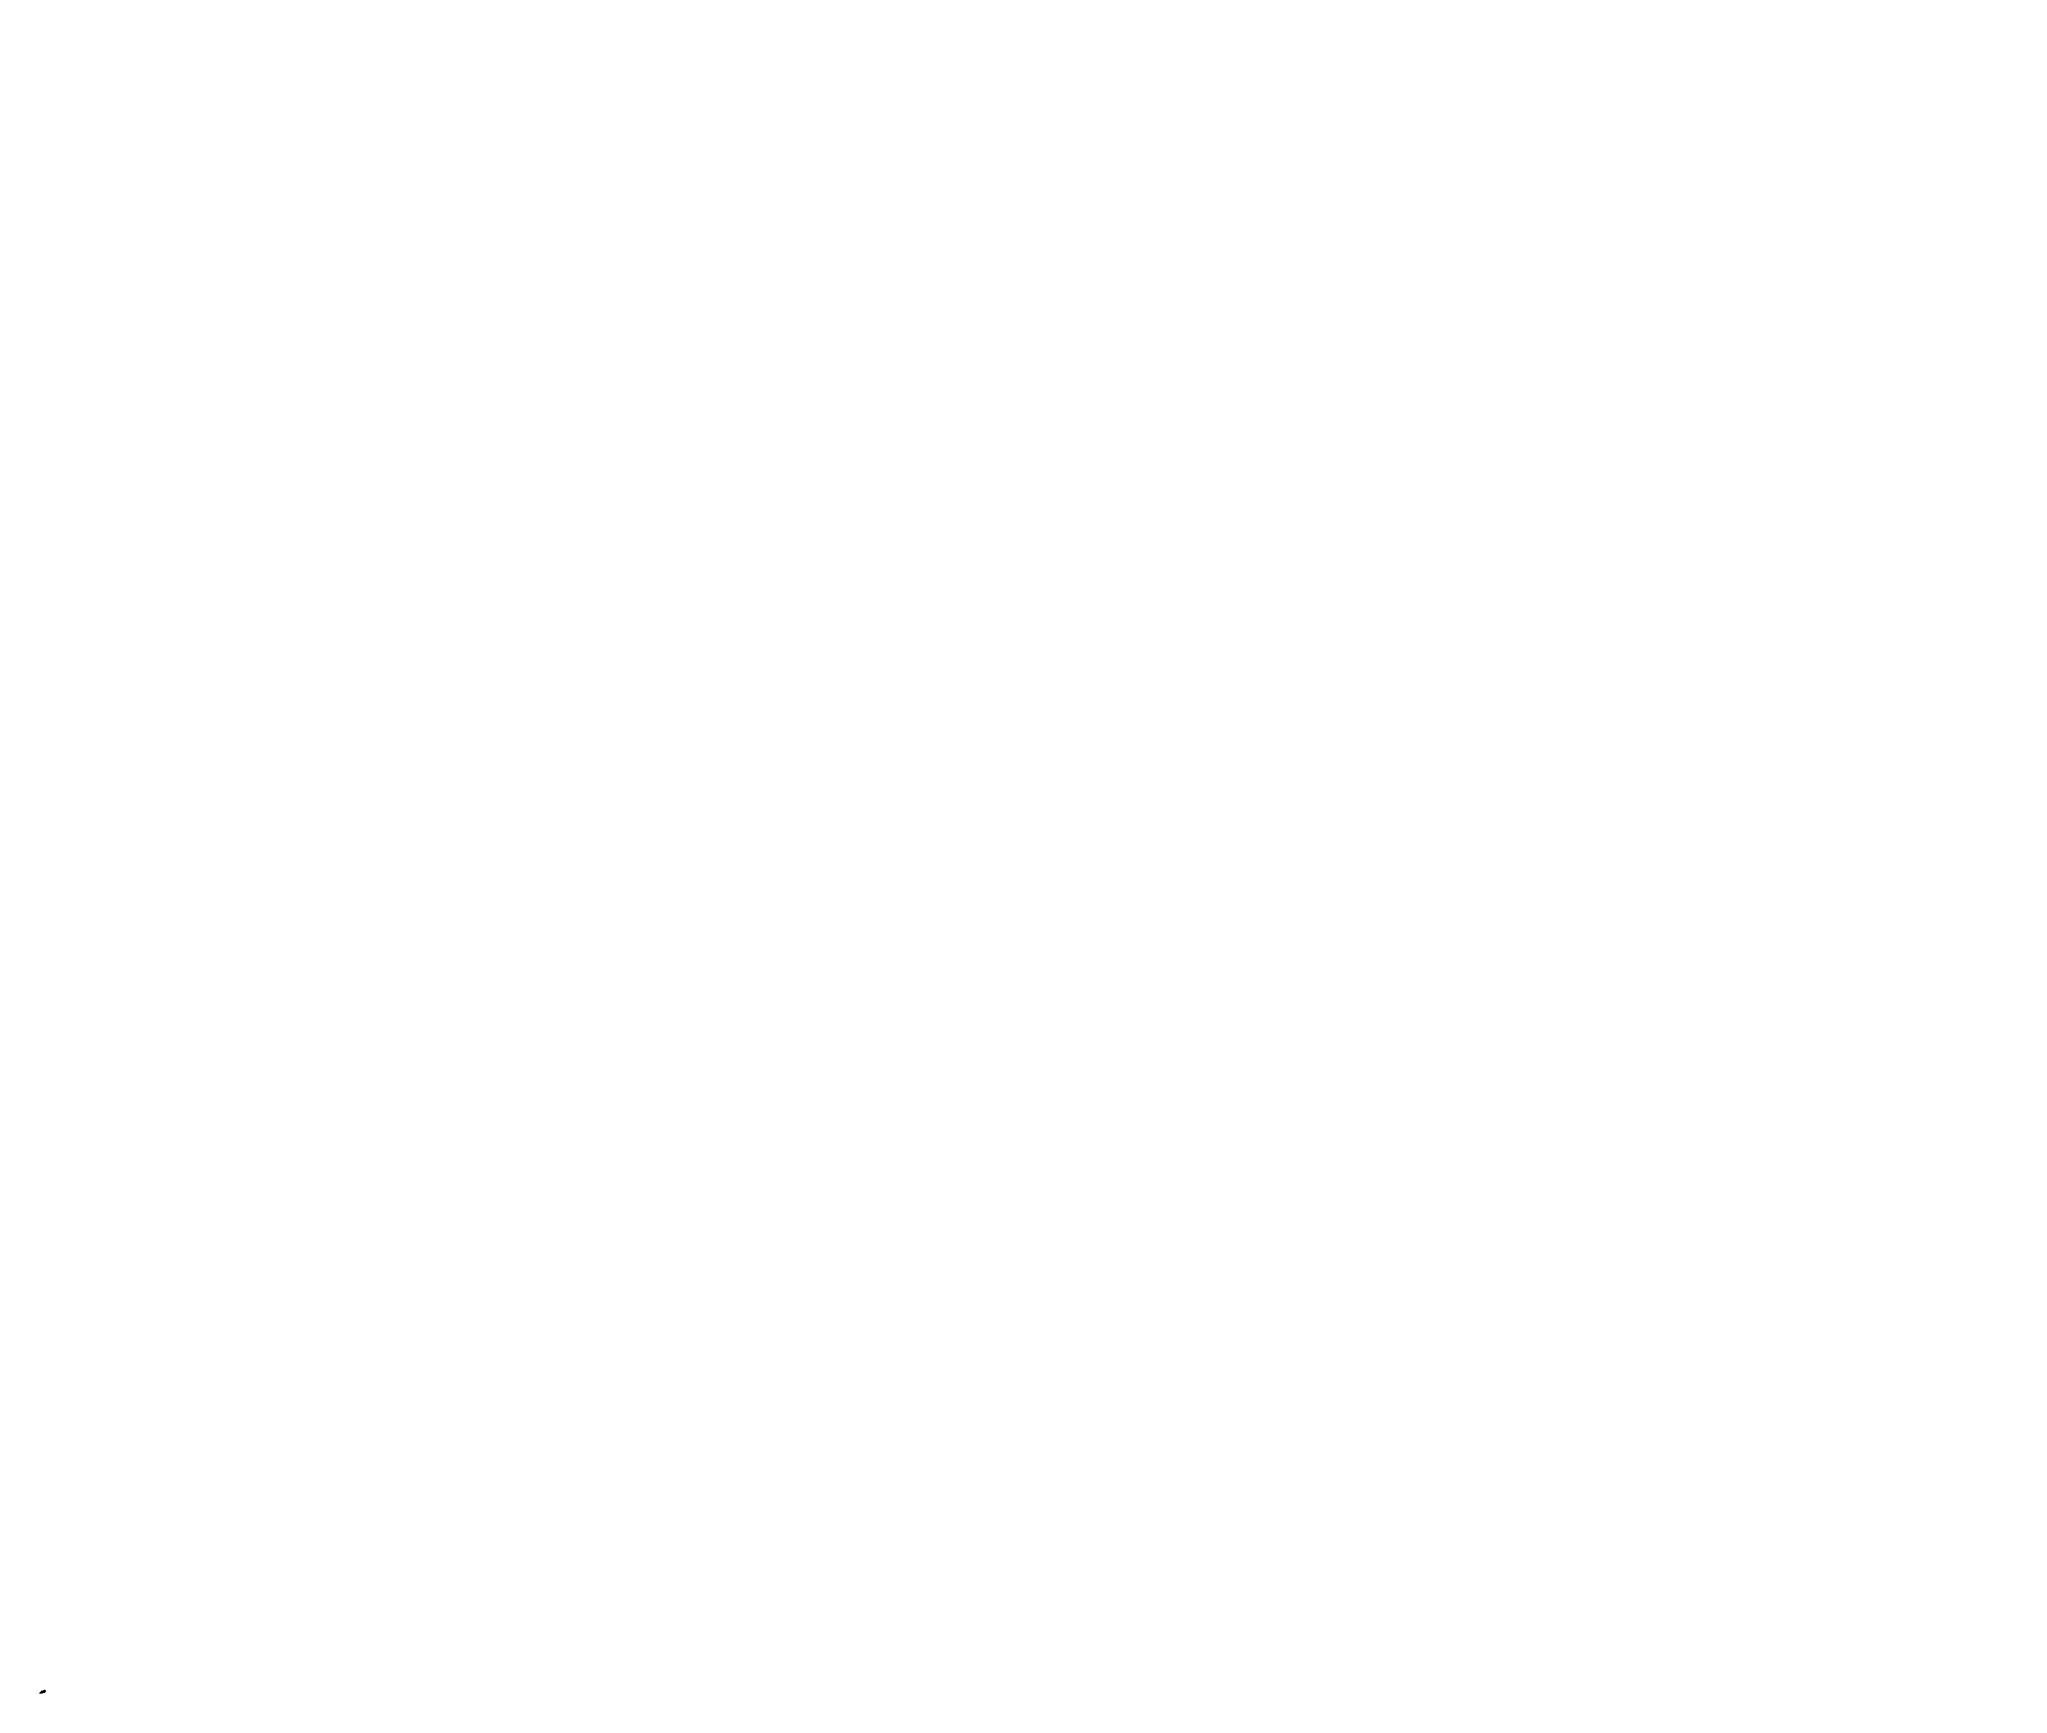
# Model space of a CAD drawing. Header units: millimetres. Extents: x 1 to 4803, y 2 to 4038.
import ezdxf

# ---------------------------------------------------------------- set-up
doc = ezdxf.new("R2010")
doc.units = ezdxf.units.MM
doc.layers.add('A-ANNO-NOTE', color=131, linetype='Continuous', lineweight=9)
doc.layers.add('G-ANNO-TEXT', color=231, linetype='Continuous', lineweight=9)
doc.styles.add('ISOCPEUR_1', font='isocpeur.ttf', dxfattribs={"height": 25})

# ---------------------------------------------------------------- blocks, each defined once
blk = doc.blocks.new('перминова')
at = {"layer": 'A-ANNO-NOTE', "color": 5}
for points, knots in [([(11.9, 8.9), (10.9, 7.2), (13.5, 9.3), (13, 9.8), (9.4, 9.3), (-0.2, 1.1), (3, 2.3), (11.2, 4.1), (14.2, 4.2)], [0, 0, 0, 0, 0.007152, 0.016125, 0.036055, 0.0591188, 0.0877899, 0.105189, 0.105189, 0.105189, 0.105189]), ([(9.3, 7.8), (4.7, 2.1), (5.8, 3.3), (9.5, 6.4), (8.5, 5.3), (6.8, 3.6)], [0, 0, 0, 0, 0.0162998, 0.02579543, 0.03615167, 0.03615167, 0.03615167, 0.03615167]), ([(9.3, 5.4), (8.1, 4.2), (7.8, 4.1), (7.9, 4.3), (11, 6.2), (14.3, 8.2), (15, 10), (14.8, 9.9), (13.4, 9), (10.8, 6), (6.7, 2.1), (6.6, 1.9), (7, 2.3), (9.4, 4.4), (13.1, 7.1), (8, 2.5), (16.6, 8.1), (12, 5), (16, 7.1), (16.3, 7.4)], [0, 0, 0, 0, 0.0026581, 0.0075201, 0.016563, 0.0276444, 0.0346927, 0.0391623, 0.0460808, 0.0594054, 0.0710242, 0.0785719, 0.0832042, 0.0929603, 0.1100722, 0.1356157, 0.1623648, 0.1863515, 0.1988258, 0.1988258, 0.1988258, 0.1988258])]:
    blk.add_open_spline(points, degree=3, knots=knots, dxfattribs=at)
blk.add_open_spline([(6.7, 5.6), (6.9, 5.9), (11.3, 7.8)], degree=2, dxfattribs=at)

msp = doc.modelspace()

# ---------------------------------------------------------------- block references
msp.add_blockref('перминова', (0, 0))

# ---------------------------------------------------------------- texts
at = {"layer": 'G-ANNO-TEXT', "color": 7, "insert": (4803.2, 4038.4), "char_height": 25, "width": 18.439, "attachment_point": 1, "style": 'ISOCPEUR_1'}
msp.add_mtext('\\fISOCPEUR|b0|i0|c204|p34|; ', dxfattribs=at)

doc.saveas('drawing.dxf')
